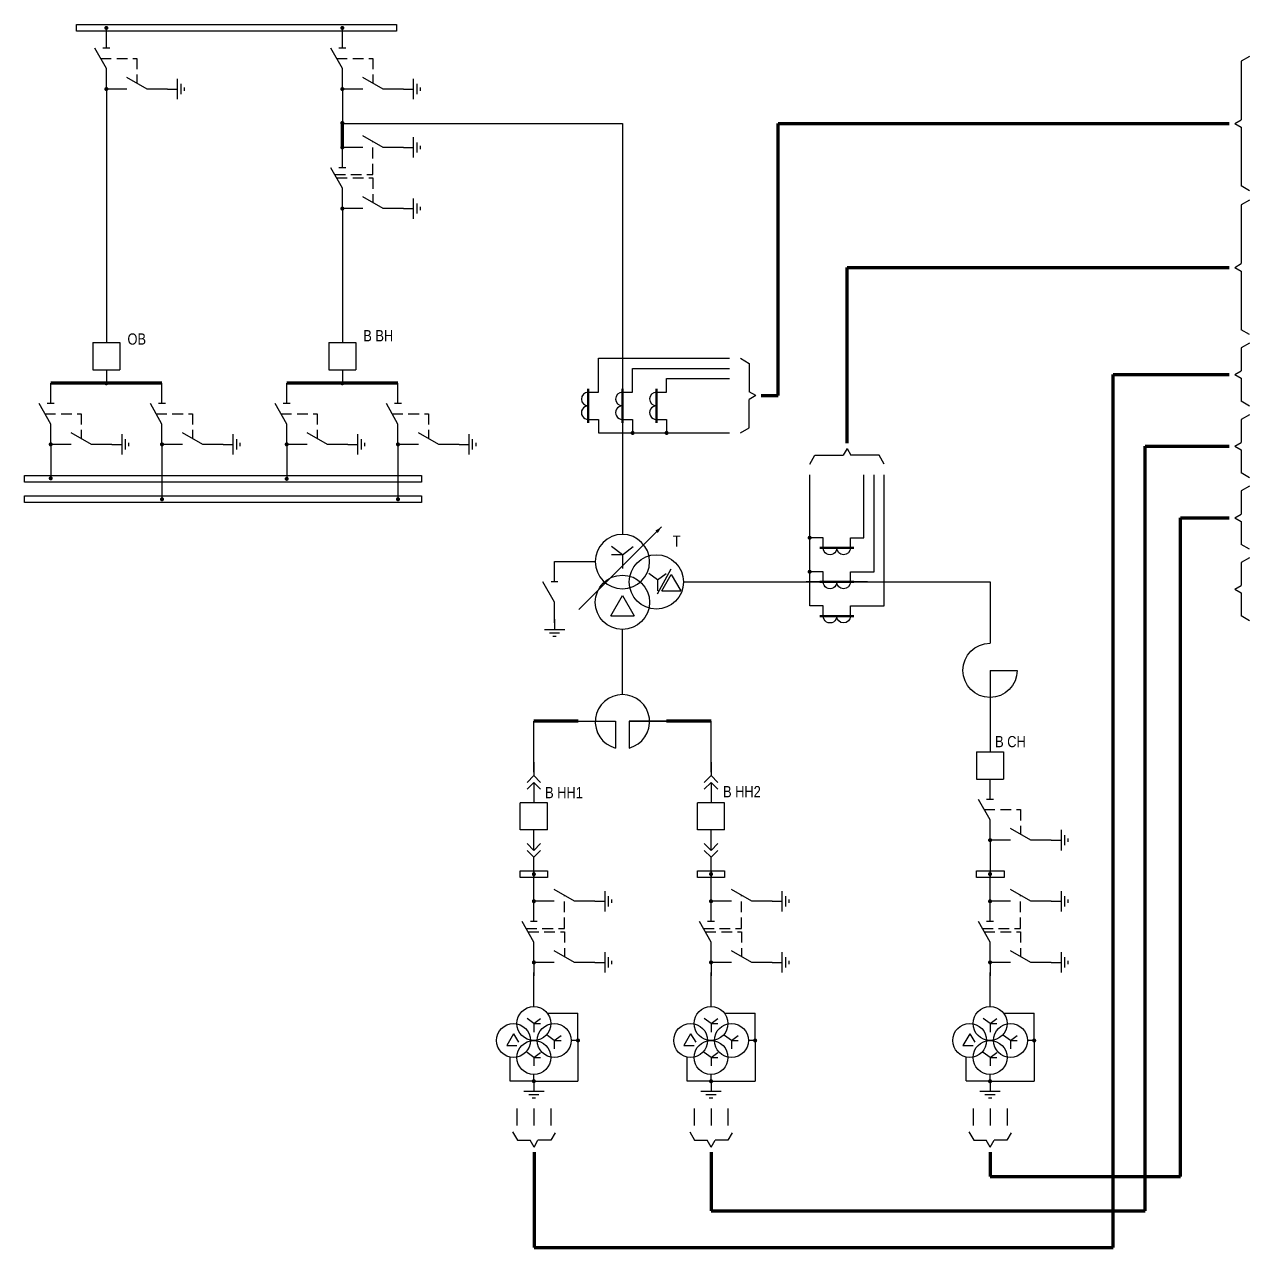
# Model space of a CAD drawing. Header units: millimetres. Extents: x 6 to 13069, y 2 to 2638.
# Drawn here: x 7749.5 to 8110.4, y 2119 to 2479.2 of the extents above; entities that cross this region are included whole.
import ezdxf
from ezdxf.enums import TextEntityAlignment as Align

# ---------------------------------------------------------------- set-up
doc = ezdxf.new("R2010")
doc.units = ezdxf.units.MM
doc.linetypes.add('штриховая2', pattern=[9.525, 6.35, -3.175])
doc.layers.add('Основная', color=7, linetype='Continuous')
doc.styles.add('Narrow', font='ARIALN.TTF')
doc.styles.add('Вывод', font='tahoma.ttf', dxfattribs={"height": 2.5})
doc.styles.add('Компонент', font='ARIALN.TTF', dxfattribs={"height": 3.5})

# ---------------------------------------------------------------- blocks, each defined once
blk = doc.blocks.new('*U19')
at = {"layer": 'Основная'}
for p, q in [((0, 0), (-8, 0)), ((-8, -8), (-8, 0)), ((0, -8), (0, 0)), ((0, -8), (-8, -8))]:
    blk.add_line(p, q, dxfattribs=at)
at = {"layer": 'Основная', "style": 'Компонент'}
blk.add_attdef('ОУ', text='', height=3.5, dxfattribs=at).set_placement((-15, -3), align=Align.MIDDLE_CENTER)
blk = doc.blocks.new('*U108')
at = {"color": 0}
blk.add_line((0, 0), (6, 3.43), dxfattribs=at)
blk = doc.blocks.new('*U16')
at = {"layer": 'Основная', "color": 0}
for p, q in [((-3, 0), (-9, 0)), ((9, 0), (3, 0))]:
    blk.add_line(p, q, dxfattribs=at)
at = {"layer": 'Основная', "ltscale": 0.25, "xscale": -1}
blk.add_blockref('*U108', (3, 0), dxfattribs=at)
at = {"layer": 'Основная'}
for tag, height, style, p in [('ОУ', 3.5, 'Компонент', (-25, 0)), ('В1', 2.5, 'Вывод', (-7, -2)), ('В2', 2.5, 'Вывод', (7, -2))]:
    blk.add_attdef(tag, text='', height=height, dxfattribs=dict(at, style=style)).set_placement(p, align=Align.MIDDLE_CENTER)
blk = doc.blocks.new('*U17')
at = {"layer": 'Основная'}
for p, q in [((-3, 0), (0, 0)), ((0, -3), (0, 3)), ((1, -1.5), (1, 1.5)), ((2, -0.5), (2, 0.5))]:
    blk.add_line(p, q, dxfattribs=at)
blk = doc.blocks.new('*U6')
at = {"layer": 'Основная', "color": 0}
blk.add_line((0, -1), (0, 1), dxfattribs=at)
blk = doc.blocks.new('*U15')
at = {"layer": 'Основная', "color": 0}
for p, q in [((0, 3), (0, 9)), ((0, -9), (0, -3))]:
    blk.add_line(p, q, dxfattribs=at)
at = {"ltscale": 0.25, "rotation": 89.99999999999999}
blk.add_blockref('*U6', (0, 3), dxfattribs=at)
at = {"layer": 'Основная', "ltscale": 0.25, "rotation": 89.99999999999999}
blk.add_blockref('*U108', (0, -3), dxfattribs=at)
at = {"layer": 'Основная'}
for tag, height, style, p in [('В1', 2.5, 'Вывод', (2, 7)), ('ОУ', 3.5, 'Компонент', (-12, 0)), ('В2', 2.5, 'Вывод', (2, -7))]:
    blk.add_attdef(tag, text='', height=height, dxfattribs=dict(at, style=style)).set_placement(p, align=Align.MIDDLE_CENTER)
blk = doc.blocks.new('*U60')
at = {"ltscale": 0.25, "const_width": 0.6}
blk.add_lwpolyline([(0, 0.3, 1), (0, -0.3, 1)], format="xyb", close=True, dxfattribs=at)
at = {"layer": 'Основная', "color": 0}
for p, q in [((0, 0), (0, -2)), ((0, -2), (0, -8)), ((0, -8), (0, -10))]:
    blk.add_line(p, q, dxfattribs=at)
blk = doc.blocks.new('*U100')
at = {"ltscale": 0.25, "const_width": 0.6}
blk.add_lwpolyline([(0, 0.3, 1), (0, -0.3, 1)], format="xyb", close=True, dxfattribs=at)
at = {"layer": 'Основная', "color": 0}
for p, q in [((0, 0), (0, -2)), ((0, -2), (0, -14.15)), ((0, -14.15), (0, -16.15))]:
    blk.add_line(p, q, dxfattribs=at)
blk = doc.blocks.new('*U101')
at = {"ltscale": 0.25, "const_width": 0.6}
blk.add_lwpolyline([(0, 0.3, 1), (0, -0.3, 1)], format="xyb", close=True, dxfattribs=at)
at = {"layer": 'Основная', "color": 0}
for p, q in [((0, 0), (0, -2)), ((0, -2), (0, -14.15)), ((0, -14.15), (0, -16.15))]:
    blk.add_line(p, q, dxfattribs=at)
blk = doc.blocks.new('*U24')
at = {"ltscale": 0.25}
for p, q in [((0, 4), (3, 4)), ((0, -4), (3, -4))]:
    blk.add_line(p, q, dxfattribs=at)
for centre, major_axis, start_param, end_param in [((0, 2), (0, -2), 3.141593, 6.283185), ((0, -2), (-2, 0), 4.712389, 7.853982)]:
    blk.add_ellipse(centre, major_axis=major_axis, ratio=1, start_param=start_param, end_param=end_param, dxfattribs=at)
at = {"layer": 'Основная', "color": 0, "lineweight": 50}
blk.add_line((0, -5), (0, 5), dxfattribs=at)
at = {"layer": 'Основная'}
for tag, height, style, p in [('В1', 2.5, 'Вывод', (5, 6)), ('ОУ', 3.5, 'Компонент', (-6, 0)), ('В2', 2.5, 'Вывод', (5, -6))]:
    blk.add_attdef(tag, text='', height=height, dxfattribs=dict(at, style=style)).set_placement(p, align=Align.MIDDLE_CENTER)
blk = doc.blocks.new('*U119')
at = {"layer": 'Основная', "ltscale": 0.25}
for p, q in [((2, 2), (0, 0)), ((0, 0), (2, -2))]:
    blk.add_line(p, q, dxfattribs=at)
blk = doc.blocks.new('*U68')
at = {"color": 0}
for p, q in [((0, 6), (0, 2)), ((0, 0), (0, -6))]:
    blk.add_line(p, q, dxfattribs=at)
at = {"color": 0, "ltscale": 0.25, "xscale": -1, "rotation": 90}
for p in [(0, 2), (0, 0)]:
    blk.add_blockref('*U119', p, dxfattribs=at)
at = {"layer": 'Основная'}
for tag, height, style, p in [('ОУ2', 3.5, 'Компонент', (-5, 6)), ('В2', 2.5, 'Вывод', (3, 6)), ('ОУ1', 3.5, 'Компонент', (-5, -6)), ('В1', 2.5, 'Вывод', (3, -6))]:
    blk.add_attdef(tag, text='', height=height, dxfattribs=dict(at, style=style)).set_placement(p, align=Align.MIDDLE_CENTER)
blk = doc.blocks.new('*U69')
at = {"color": 0}
for p, q in [((0, 0), (0, 6)), ((0, -6), (0, -2))]:
    blk.add_line(p, q, dxfattribs=at)
at = {"color": 0, "ltscale": 0.25, "rotation": 89.99999999999999}
for p in [(0, 0), (0, -2)]:
    blk.add_blockref('*U119', p, dxfattribs=at)
at = {"layer": 'Основная'}
for tag, height, style, p in [('ОУ1', 3.5, 'Компонент', (-5, 6)), ('В1', 2.5, 'Вывод', (3, 6)), ('ОУ2', 3.5, 'Компонент', (-5, -6)), ('В2', 2.5, 'Вывод', (3, -6))]:
    blk.add_attdef(tag, text='', height=height, dxfattribs=dict(at, style=style)).set_placement(p, align=Align.MIDDLE_CENTER)
blk = doc.blocks.new('*U35')
at = {"ltscale": 0.25, "const_width": 0.6}
blk.add_lwpolyline([(0, -0.3, 1), (0, 0.3, 1)], format="xyb", close=True, dxfattribs=at)
at = {"layer": 'Основная', "color": 0}
for p, q in [((0, 7), (0, 9)), ((0, 2), (0, 7)), ((0, 0), (0, 2))]:
    blk.add_line(p, q, dxfattribs=at)
blk = doc.blocks.new('*U34')
at = {"ltscale": 0.25, "const_width": 0.6}
blk.add_lwpolyline([(0, 0.3, 1), (0, -0.3, 1)], format="xyb", close=True, dxfattribs=at)
at = {"layer": 'Основная', "color": 0}
for p, q in [((0, 0), (0, -2)), ((0, -2), (0, -2)), ((0, -2), (0, -4))]:
    blk.add_line(p, q, dxfattribs=at)
blk = doc.blocks.new('*U32')
at = {"ltscale": 0.35}
for p, q in [((0, 2), (-2, -1.5)), ((0, 2), (1.5, -0.5)), ((-2, -1.5), (1, -1.5))]:
    blk.add_line(p, q, dxfattribs=at)
blk.add_circle((0, 0), 5, dxfattribs=at)
at = {"ltscale": 0.35, "style": 'Компонент'}
blk.add_attdef('ОУ', text='', height=3.5, dxfattribs=at).set_placement((-3, 10), align=Align.MIDDLE_CENTER)
blk = doc.blocks.new('*U31')
at = {"ltscale": 0.35}
for q in [(-2, 1.5), (2, 1.5), (2, 0), (0, -2.5)]:
    blk.add_line((0, 0), q, dxfattribs=at)
blk.add_circle((0, 0), 5, dxfattribs=at)
at = {"ltscale": 0.35, "style": 'Компонент'}
blk.add_attdef('ОУ', text='', height=3.5, dxfattribs=at).set_placement((0, 8), align=Align.MIDDLE_CENTER)
blk = doc.blocks.new('*U33')
at = {"ltscale": 0.35}
for q in [(-2, 1.5), (2, 1.5), (2, 0), (0, -2.5)]:
    blk.add_line((0, 0), q, dxfattribs=at)
blk.add_circle((0, 0), 5, dxfattribs=at)
at = {"ltscale": 0.35, "style": 'Компонент'}
blk.add_attdef('ОУ', text='', height=3.5, dxfattribs=at).set_placement((-9, 8), align=Align.MIDDLE_CENTER)
blk = doc.blocks.new('*U38')
at = {"ltscale": 0.25, "const_width": 0.6}
blk.add_lwpolyline([(0.3, 0, 1), (-0.3, 0, 1)], format="xyb", close=True, dxfattribs=at)
at = {"layer": 'Основная', "color": 0}
for p, q in [((-5, 0), (-7, 0)), ((-2, 0), (-5, 0)), ((0, 0), (-2, 0))]:
    blk.add_line(p, q, dxfattribs=at)
blk = doc.blocks.new('*U36')
at = {"layer": 'Основная'}
for p, q in [((3, 0), (-3, 0)), ((0, 3), (0, 0)), ((1.5, -1), (-1.5, -1)), ((0.5, -2), (-0.5, -2))]:
    blk.add_line(p, q, dxfattribs=at)
blk = doc.blocks.new('*U37')
at = {"ltscale": 0.25, "const_width": 0.6}
blk.add_lwpolyline([(0, -0.3, 1), (0, 0.3, 1)], format="xyb", close=True, dxfattribs=at)
at = {"layer": 'Основная', "color": 0}
for p, q in [((0, 6), (0, 8)), ((0, 2), (0, 6)), ((0, 0), (0, 2))]:
    blk.add_line(p, q, dxfattribs=at)
blk = doc.blocks.new('*U73')
at = {"ltscale": 0.25}
for p, q in [((-3.46, -4), (0, 2)), ((0, 2), (3.46, -4)), ((-3.46, -4), (3.46, -4))]:
    blk.add_line(p, q, dxfattribs=at)
blk.add_circle((0, 0), 8, dxfattribs=at)
at = {"layer": 'Основная', "style": 'Компонент'}
blk.add_attdef('ОУ', text='', height=3.5, dxfattribs=at).set_placement((17, 0), align=Align.MIDDLE_CENTER)
blk = doc.blocks.new('*U74')
at = {"ltscale": 0.25}
for p, q in [((0, 0), (-20, 0)), ((14.44, 0), (0, 0))]:
    blk.add_line(p, q, dxfattribs=at)
blk.add_lwpolyline([(-18, 0, 1, 0, 0), (-20, 0, 0, 0, 0)], format="xyseb", dxfattribs=at)
at = {"layer": 'Основная', "style": 'Вывод'}
blk.add_attdef('ОС', text='', height=2.5, dxfattribs=at).set_placement((3, 2), align=Align.MIDDLE_CENTER)
blk = doc.blocks.new('*U91')
at = {"ltscale": 0.25}
for q in [(-3.2, 4.4), (3.2, 4.4), (0, -2), (3.21, 2)]:
    blk.add_line((0, 2), q, dxfattribs=at)
blk.add_circle((0, 0), 8, dxfattribs=at)
at = {"layer": 'Основная', "style": 'Компонент'}
blk.add_attdef('ОУ', text='', height=3.5, dxfattribs=at).set_placement((-17, 0), align=Align.MIDDLE_CENTER)
blk = doc.blocks.new('*U49')
at = {"layer": 'Основная'}
for p, q in [((-3, 0), (3, 0)), ((0, 3), (0, 0)), ((-1.5, -1), (1.5, -1)), ((-0.5, -2), (0.5, -2))]:
    blk.add_line(p, q, dxfattribs=at)
blk = doc.blocks.new('*U90')
at = {"ltscale": 0.35}
for q in [(-8, 0), (0, -8)]:
    blk.add_line((0, 0), q, dxfattribs=at)
blk.add_arc((0, 0), 8, 180, 90, dxfattribs=at)
at = {"layer": 'Основная', "style": 'Компонент'}
blk.add_attdef('ОУ', text='', height=3.5, dxfattribs=at).set_placement((-17, 0), align=Align.MIDDLE_CENTER)

msp = doc.modelspace()

# ---------------------------------------------------------------- hatches: boundary and pattern name
h = msp.add_hatch(color=256)
h.dxf.hatch_style = 1
h.paths.add_polyline_path([(7929.29, 2358.88, 1), (7928.09, 2358.88, 1)])
h = msp.add_hatch(color=256)
h.dxf.hatch_style = 1
h.paths.add_polyline_path([(7939.3, 2358.88, 1), (7938.1, 2358.88, 1)])
h = msp.add_hatch(color=256)
h.dxf.hatch_style = 1
h.paths.add_polyline_path([(7980.85, 2328.61, -1), (7980.85, 2327.41, -1)])
h = msp.add_hatch(color=256)
h.dxf.hatch_style = 1
h.paths.add_polyline_path([(7980.85, 2318.6, -1), (7980.85, 2317.4, -1)])

# ---------------------------------------------------------------- linework, layer by layer
for p, q in [((8110.42, 2469.79), (8107.97, 2468.4)), ((8107.97, 2468.4), (8107.98, 2451.11)), ((8106.1, 2450.01), (8107.98, 2451.11)), ((8106.1, 2450.01), (8107.98, 2448.95)), ((8107.98, 2448.95), (8107.99, 2431.63)), ((8110.42, 2430.21), (8107.99, 2431.63)), ((8110.42, 2427.42), (8107.97, 2426.02)), ((8107.97, 2426.02), (8107.98, 2408.74)), ((8106.1, 2407.64), (8107.98, 2408.74)), ((8106.1, 2407.64), (8107.98, 2406.57)), ((8107.98, 2406.57), (8107.99, 2389.26)), ((8110.42, 2387.84), (8107.99, 2389.26)), ((8110.42, 2385.31), (8107.97, 2383.92)), ((8107.97, 2383.92), (8107.98, 2377.14)), ((7918.61, 2370.86), (7918.61, 2380.86)), ((7918.61, 2380.86), (7957.24, 2380.86)), ((7963.03, 2379.36), (7963.03, 2371.01)), ((7928.69, 2370.87), (7928.69, 2377.87)), ((7928.69, 2377.87), (7957.24, 2377.87)), ((7938.7, 2370.88), (7938.7, 2374.88)), ((7938.7, 2374.88), (7957.24, 2374.88)), ((8106.1, 2376.04), (8107.98, 2377.14)), ((8106.1, 2376.04), (8107.98, 2374.97)), ((8107.98, 2374.97), (8107.98, 2368.19)), ((7965.02, 2369.88), (7963.03, 2371.01)), ((7965.02, 2369.88), (7963.02, 2368.72)), ((7963.02, 2360.39), (7963.02, 2368.72)), ((8110.42, 2366.77), (8107.98, 2368.19)), ((8110.42, 2364.25), (8107.97, 2362.85)), ((7918.61, 2362.86), (7918.61, 2358.88)), ((7928.69, 2362.87), (7928.69, 2358.88)), ((7938.7, 2362.88), (7938.7, 2358.88)), ((7960.43, 2358.88), (7963.02, 2360.39)), ((8107.97, 2362.85), (8107.98, 2356.07)), ((7918.61, 2358.88), (7957.24, 2358.88)), ((7991.85, 2354.33), (7990.68, 2352.32)), ((7991.85, 2354.33), (7992.98, 2352.33)), ((8106.1, 2354.97), (8107.98, 2356.07)), ((8106.1, 2354.97), (8107.98, 2353.9)), ((8107.98, 2353.9), (8107.98, 2347.13)), ((7980.85, 2349.73), (7982.36, 2352.32)), ((7982.36, 2352.32), (7990.68, 2352.32)), ((8001.33, 2352.33), (7992.98, 2352.33)), ((7980.85, 2307.92), (7980.85, 2346.55)), ((7996.85, 2328.01), (7996.85, 2346.55)), ((7999.84, 2318), (7999.84, 2346.55)), ((8002.83, 2307.92), (8002.83, 2346.55)), ((8110.42, 2345.7), (8107.98, 2347.13)), ((8110.42, 2343.18), (8107.97, 2341.78)), ((8107.97, 2341.78), (8107.98, 2335)), ((8106.1, 2333.9), (8107.98, 2335)), ((8106.1, 2333.9), (8107.98, 2332.84)), ((8107.98, 2332.84), (8107.98, 2326.06)), ((7984.85, 2328.01), (7980.85, 2328.01)), ((7992.85, 2328.01), (7996.85, 2328.01)), ((8110.42, 2324.64), (8107.98, 2326.06)), ((8110.42, 2322.11), (8107.97, 2320.71)), ((8107.97, 2320.71), (8107.98, 2313.93)), ((7984.84, 2318), (7980.85, 2318)), ((7992.84, 2318), (7999.84, 2318)), ((8106.1, 2312.83), (8107.98, 2313.94)), ((8106.1, 2312.83), (8107.98, 2311.77)), ((8107.98, 2311.77), (8107.98, 2304.99)), ((7984.83, 2307.92), (7980.85, 2307.92)), ((7992.83, 2307.92), (8002.83, 2307.92)), ((8110.42, 2303.57), (8107.98, 2304.99)), ((7894.6, 2159.93), (7894.6, 2154.95)), ((7899.6, 2159.93), (7899.6, 2154.95)), ((7904.59, 2159.93), (7904.59, 2154.95)), ((7946.79, 2159.93), (7946.79, 2154.95)), ((7951.79, 2159.93), (7951.79, 2154.95)), ((7956.79, 2159.93), (7956.79, 2154.95)), ((8028.99, 2159.93), (8028.99, 2154.95)), ((8033.99, 2159.93), (8033.99, 2154.95)), ((8038.99, 2159.93), (8038.99, 2154.95)), ((7893.35, 2153.01), (7894.77, 2150.58)), ((7905.84, 2152.75), (7904.57, 2150.58)), ((7945.55, 2153.01), (7946.97, 2150.58)), ((7958.03, 2152.75), (7956.76, 2150.58)), ((8027.75, 2153.01), (8029.17, 2150.58)), ((8040.23, 2152.75), (8038.96, 2150.58)), ((7894.77, 2150.58), (7898.49, 2150.58)), ((7899.65, 2148.58), (7898.49, 2150.58)), ((7899.65, 2148.58), (7900.81, 2150.58)), ((7904.57, 2150.58), (7900.81, 2150.58)), ((7946.97, 2150.58), (7950.68, 2150.58)), ((7951.85, 2148.58), (7950.68, 2150.58)), ((7951.85, 2148.58), (7953, 2150.58)), ((7956.76, 2150.58), (7953, 2150.58)), ((8029.17, 2150.58), (8032.88, 2150.58)), ((8034.05, 2148.58), (8032.88, 2150.58)), ((8034.05, 2148.58), (8035.2, 2150.58)), ((8038.96, 2150.58), (8035.2, 2150.58))]:
    msp.add_line(p, q)
at = {"lineweight": 100}
for p, q in [((7843.18, 2442.96), (7843.18, 2450.16)), ((7971.52, 2369.88), (7971.52, 2450.01)), ((7971.52, 2450.01), (8104.47, 2450.01)), ((7991.85, 2360.83), (7991.85, 2407.64)), ((7991.85, 2407.64), (8104.47, 2407.64)), ((8070.23, 2118.99), (8070.23, 2376.04)), ((8070.23, 2376.04), (8104.47, 2376.04)), ((7773.66, 2373.51), (7757.27, 2373.51)), ((7790.05, 2373.51), (7773.66, 2373.51)), ((7843.18, 2373.51), (7826.79, 2373.51)), ((7859.57, 2373.51), (7843.18, 2373.51)), ((7966.52, 2369.88), (7971.52, 2369.88)), ((7991.85, 2355.83), (7991.85, 2360.83)), ((8079.72, 2129.77), (8079.72, 2354.97)), ((8079.72, 2354.97), (8104.47, 2354.97)), ((8090.06, 2139.9), (8090.06, 2333.9)), ((8090.06, 2333.9), (8104.47, 2333.9)), ((7912.69, 2273.95), (7899.6, 2273.95)), ((7951.79, 2273.95), (7938.69, 2273.95)), ((7899.65, 2147.08), (7899.65, 2142.08)), ((7951.85, 2147.08), (7951.85, 2129.77)), ((8034.05, 2147.08), (8034.05, 2139.9)), ((7899.65, 2142.08), (7899.65, 2118.99)), ((8034.05, 2139.9), (8090.06, 2139.9)), ((7951.85, 2129.77), (8079.72, 2129.77)), ((7899.65, 2118.99), (8070.23, 2118.99))]:
    msp.add_line(p, q, dxfattribs=at)
at = {"ltscale": 0.25, "const_width": 0.6}
for points in [[(7842.88, 2442.96, 1), (7843.48, 2442.96, 1)], [(7842.88, 2424.96, 1), (7843.48, 2424.96, 1)]]:
    msp.add_lwpolyline(points, format="xyb", close=True, dxfattribs=at)
for points in [[(7960.43, 2380.86), (7963.03, 2379.36)], [(8002.83, 2349.73), (8001.33, 2352.33)]]:
    msp.add_lwpolyline(points)
at = {"layer": 'Основная'}
for p, q in [((7773.66, 2477.16), (7773.66, 2478.16)), ((7843.18, 2477.16), (7843.18, 2478.16)), ((7773.66, 2450.16), (7773.66, 2385.51)), ((7843.44, 2450.01), (7925.69, 2450.01)), ((7925.69, 2450.01), (7925.69, 2329)), ((7843.18, 2424.96), (7843.18, 2385.51)), ((7773.66, 2377.51), (7773.66, 2373.51)), ((7843.18, 2377.51), (7843.18, 2373.51)), ((7925.69, 2375.87), (7925.69, 2357.87)), ((7936.02, 2315.58), (7933.43, 2317.52)), ((7936.02, 2311.53), (7940.07, 2318.82)), ((7936.02, 2315.58), (7938.61, 2317.52)), ((7937.27, 2312.34), (7940.07, 2317.2)), ((7940.07, 2317.2), (7942.88, 2312.34)), ((7936.02, 2315.58), (7936.02, 2312.34)), ((7997.84, 2315), (7979.84, 2315)), ((8033.99, 2315), (8033.99, 2296.95)), ((7937.27, 2312.34), (7942.88, 2312.34)), ((7925.69, 2283.45), (7925.69, 2301)), ((7925.69, 2282.95), (7925.69, 2283.95)), ((7899.6, 2229.95), (7899.6, 2227.95)), ((7951.79, 2229.95), (7951.79, 2227.95)), ((8033.99, 2229.95), (8033.99, 2227.95))]:
    msp.add_line(p, q, dxfattribs=at)
at = {"layer": 'Основная', "ltscale": 0.25}
msp.add_line((8033.99, 2281.95), (8033.99, 2264.95), dxfattribs=at)
at = {"layer": 'Основная'}
for points in [[(7764.9, 2479.16), (7859.18, 2479.16), (7859.18, 2477.16), (7764.9, 2477.16)], [(7749.54, 2346.36), (7866.54, 2346.36), (7866.54, 2344.36), (7749.54, 2344.36)], [(7749.54, 2340.36), (7866.54, 2340.36), (7866.54, 2338.36), (7749.54, 2338.36)], [(7895.6, 2229.95), (7903.6, 2229.95), (7903.6, 2227.95), (7895.6, 2227.95)], [(7947.79, 2229.95), (7955.79, 2229.95), (7955.79, 2227.95), (7947.79, 2227.95)], [(8029.99, 2229.95), (8038.18, 2229.95), (8038.18, 2227.95), (8029.99, 2227.95)]]:
    msp.add_lwpolyline(points, close=True, dxfattribs=at)
at = {"layer": 'Основная', "ltscale": 0.25, "const_width": 0.6}
for points in [[(7773.36, 2478.16, 1), (7773.96, 2478.16, 1)], [(7842.88, 2478.16, 1), (7843.48, 2478.16, 1)], [(7843.48, 2450.16, 1), (7842.88, 2450.16, 1)], [(7773.96, 2373.51, 1), (7773.36, 2373.51, 1)], [(7843.48, 2373.51, 1), (7842.88, 2373.51, 1)], [(7756.97, 2345.51, 1), (7757.57, 2345.51, 1)], [(7826.49, 2345.36, 1), (7827.09, 2345.36, 1)], [(7789.75, 2339.36, 1), (7790.35, 2339.36, 1)], [(7789.75, 2339.36, 1), (7790.35, 2339.36, 1)], [(7859.27, 2339.36, 1), (7859.87, 2339.36, 1)], [(7899.3, 2228.95, 1), (7899.9, 2228.95, 1)], [(7951.49, 2228.95, 1), (7952.09, 2228.95, 1)], [(8033.69, 2228.95, 1), (8034.29, 2228.95, 1)], [(8033.69, 2228.95, 1), (8034.29, 2228.95, 1)]]:
    msp.add_lwpolyline(points, format="xyb", close=True, dxfattribs=at)
at = {"layer": 'Основная', "linetype": 'штриховая2', "ltscale": 0.5}
for points in [[(7771.94, 2469.16), (7782.66, 2469.16), (7782.66, 2461.88)], [(7841.46, 2469.16), (7852.18, 2469.16), (7852.18, 2461.88)], [(7840.89, 2434.96), (7852.18, 2434.96), (7852.18, 2444.67)], [(7841.46, 2433.96), (7852.18, 2433.96), (7852.18, 2426.67)], [(7755.55, 2364.51), (7766.27, 2364.51), (7766.27, 2357.23)], [(7788.33, 2364.51), (7799.05, 2364.51), (7799.05, 2357.23)], [(7825.07, 2364.51), (7835.79, 2364.51), (7835.79, 2357.23)], [(7857.85, 2364.51), (7868.57, 2364.51), (7868.57, 2357.23)], [(8032.27, 2247.95), (8042.99, 2247.95), (8042.99, 2240.67)], [(7897.31, 2212.95), (7908.6, 2212.95), (7908.6, 2222.67)], [(7949.5, 2212.95), (7960.79, 2212.95), (7960.79, 2222.67)], [(8031.7, 2212.95), (8042.99, 2212.95), (8042.99, 2222.67)], [(7897.88, 2211.95), (7908.6, 2211.95), (7908.6, 2204.67)], [(7950.07, 2211.95), (7960.79, 2211.95), (7960.79, 2204.67)], [(8032.27, 2211.95), (8042.99, 2211.95), (8042.99, 2204.67)]]:
    msp.add_lwpolyline(points, dxfattribs=at)
at = {"layer": 'Основная', "ltscale": 0.35}
for points in [[(7905.69, 2321), (7907.69, 2321)], [(7907.69, 2321), (7917.69, 2321)], [(8033.99, 2305.95), (8033.99, 2296.95)]]:
    msp.add_lwpolyline(points, dxfattribs=at)
at = {"layer": 'Основная'}
for points in [[(7943.69, 2315), (8033.99, 2315)], [(7925.69, 2281.95), (7925.69, 2282.95)], [(7899.6, 2258.95), (7899.6, 2273.95)], [(7912.69, 2273.95), (7923.69, 2273.95), (7923.69, 2266.08)], [(7912.69, 2273.95), (7923.69, 2273.95)], [(7938.69, 2273.95), (7927.69, 2273.95), (7927.69, 2266.08)], [(7927.69, 2273.95), (7938.69, 2273.95)], [(7951.79, 2258.95), (7951.79, 2273.95)], [(7899.6, 2189.95), (7899.6, 2199.95)], [(7951.79, 2189.95), (7951.79, 2199.95)], [(8033.99, 2189.95), (8033.99, 2199.95)], [(7903.6, 2187.95), (7912.6, 2187.95)], [(7955.79, 2187.95), (7964.79, 2187.95)], [(8037.99, 2187.95), (8046.99, 2187.95)], [(7912.6, 2179.95), (7910.6, 2179.95)], [(7912.6, 2179.95), (7912.6, 2167.95)], [(7964.79, 2179.95), (7962.79, 2179.95)], [(7964.79, 2179.95), (7964.79, 2167.95)], [(8046.99, 2179.95), (8044.99, 2179.95)], [(8046.99, 2179.95), (8046.99, 2167.95)], [(7899.6, 2167.95), (7899.6, 2169.95)], [(7951.79, 2167.95), (7951.79, 2169.95)], [(8033.99, 2167.95), (8033.99, 2169.95)], [(7899.6, 2167.95), (7912.6, 2167.95)], [(7951.79, 2167.95), (7964.79, 2167.95)], [(8033.99, 2167.95), (8046.99, 2167.95)]]:
    msp.add_lwpolyline(points, dxfattribs=at)
at = {"layer": 'Основная', "ltscale": 100}
for points in [[(7892.6, 2167.95), (7892.6, 2174.95)], [(7944.79, 2167.95), (7944.79, 2174.95)], [(8026.99, 2168.06), (8026.99, 2175.06)]]:
    msp.add_lwpolyline(points, dxfattribs=at)
at = {"layer": 'Основная', "ltscale": 0.35}
msp.add_circle((7935.69, 2315), 8, dxfattribs=at)
at = {"layer": 'Основная', "ltscale": 0.25}
msp.add_arc((7925.69, 2273.83), 8, 284.4775, 255.5225, dxfattribs=at)

# ---------------------------------------------------------------- block references
for name, p in [('*U15', (7773.66, 2469.16)), ('*U15', (7843.18, 2469.16)), ('*U16', (7782.66, 2460.16)), ('*U17', (7794.66, 2460.16)), ('*U16', (7852.18, 2460.16)), ('*U17', (7864.18, 2460.16)), ('*U60', (7773.66, 2460.16)), ('*U60', (7843.18, 2460.16)), ('*U16', (7852.18, 2442.96)), ('*U17', (7864.18, 2442.96)), ('*U15', (7843.18, 2433.96)), ('*U16', (7852.18, 2424.96)), ('*U17', (7864.18, 2424.96)), ('*U15', (7757.27, 2364.51)), ('*U15', (7790.05, 2364.51)), ('*U15', (7826.79, 2364.51)), ('*U15', (7859.57, 2364.51)), ('*U24', (7915.61, 2366.86)), ('*U24', (7925.69, 2366.87)), ('*U24', (7935.7, 2366.88)), ('*U16', (7766.27, 2355.51)), ('*U17', (7778.27, 2355.51)), ('*U16', (7799.05, 2355.51)), ('*U17', (7811.05, 2355.51)), ('*U16', (7835.79, 2355.51)), ('*U17', (7847.79, 2355.51)), ('*U16', (7868.57, 2355.51)), ('*U17', (7880.57, 2355.51)), ('*U60', (7757.27, 2355.51)), ('*U100', (7790.05, 2355.51)), ('*U60', (7826.79, 2355.51)), ('*U101', (7859.57, 2355.51)), ('*U68', (7899.6, 2255.95)), ('*U68', (7951.79, 2255.95)), ('*U15', (8033.99, 2247.95)), ('*U19', (7903.6, 2249.95)), ('*U19', (7955.79, 2249.95)), ('*U69', (7899.6, 2235.95)), ('*U69', (7951.79, 2235.95)), ('*U16', (8042.99, 2238.95)), ('*U17', (8054.99, 2238.95)), ('*U60', (8033.99, 2238.95)), ('*U35', (7899.6, 2220.95)), ('*U35', (7951.79, 2220.95)), ('*U35', (8033.99, 2220.95)), ('*U16', (7908.6, 2220.95)), ('*U17', (7920.6, 2220.95)), ('*U16', (7960.79, 2220.95)), ('*U17', (7972.79, 2220.95)), ('*U16', (8042.99, 2220.95)), ('*U17', (8054.99, 2220.95)), ('*U15', (7899.6, 2211.95)), ('*U15', (7951.79, 2211.95)), ('*U15', (8033.99, 2211.95)), ('*U16', (7908.6, 2202.95)), ('*U17', (7920.6, 2202.95)), ('*U16', (7960.79, 2202.95)), ('*U17', (7972.79, 2202.95)), ('*U16', (8042.99, 2202.95)), ('*U17', (8054.99, 2202.95)), ('*U34', (7899.6, 2202.95)), ('*U34', (7951.79, 2202.95)), ('*U34', (8033.99, 2202.95)), ('*U37', (7912.6, 2179.95)), ('*U37', (7964.79, 2179.95)), ('*U37', (8046.99, 2179.95)), ('*U38', (7899.6, 2167.95)), ('*U36', (7899.6, 2164.95)), ('*U38', (7951.79, 2167.95)), ('*U36', (7951.79, 2164.95)), ('*U38', (8033.99, 2167.95)), ('*U36', (8033.99, 2164.95))]:
    msp.add_blockref(name, p, dxfattribs=at)
at = {"layer": 'Основная', "ltscale": 0.25, "rotation": 180}
for p in [(7769.66, 2377.51), (7839.18, 2377.51), (8029.99, 2256.95)]:
    msp.add_blockref('*U19', p, dxfattribs=at)
at = {"layer": 'Основная', "ltscale": 0.35, "rotation": 224.9999999999999}
msp.add_blockref('*U74', (7923.05, 2317.05), dxfattribs=at)
at = {"layer": 'Основная', "ltscale": 0.35, "xscale": -1}
msp.add_blockref('*U91', (7925.69, 2321), dxfattribs=at)
at = {"layer": 'Основная', "ltscale": 0.25, "xscale": -1, "rotation": 270}
for p in [(7988.85, 2325.01), (7988.84, 2315), (7988.83, 2304.92)]:
    msp.add_blockref('*U24', p, dxfattribs=at)
at = {"layer": 'Основная', "ltscale": 0.35}
for name, p in [('*U15', (7905.69, 2312)), ('*U73', (7925.69, 2309)), ('*U49', (7905.69, 2301)), ('*U33', (7899.6, 2184.95)), ('*U33', (7951.79, 2184.95)), ('*U33', (8033.99, 2184.95)), ('*U32', (7893.6, 2179.95)), ('*U31', (7905.6, 2179.95)), ('*U32', (7945.79, 2179.95)), ('*U31', (7957.79, 2179.95)), ('*U32', (8027.99, 2179.95)), ('*U31', (8039.99, 2179.95)), ('*U31', (7899.6, 2174.95)), ('*U31', (7951.79, 2174.95)), ('*U31', (8033.99, 2174.95))]:
    msp.add_blockref(name, p, dxfattribs=at)
at = {"layer": 'Основная', "ltscale": 0.25, "xscale": -1}
msp.add_blockref('*U90', (8033.99, 2288.95), dxfattribs=at)

# ---------------------------------------------------------------- texts
at = {"layer": 'Основная', "char_height": 3.3, "attachment_point": 5, "style": 'Narrow'}
for s, insert, width in [('\\pxi-3,l3,t3;В ВН', (7853.75, 2387.51), 10), ('\\pxi-3,l3,t3;ОВ', (7782.61, 2386.51), 10), ('\\pxi-3,l3,t3;T', (7941.69, 2327), 21.8485), ('\\pxi-3,l3,t3;В СН', (8039.99, 2267.95), 21.8485), ('\\pxi-3,l3,t3;В НН1', (7908.47, 2252.95), 21.8485), ('\\pxi-3,l3,t3;В НН2', (7960.89, 2253.23), 21.8485)]:
    msp.add_mtext(s, dxfattribs=dict(at, insert=insert, width=width))

doc.saveas('drawing.dxf')
